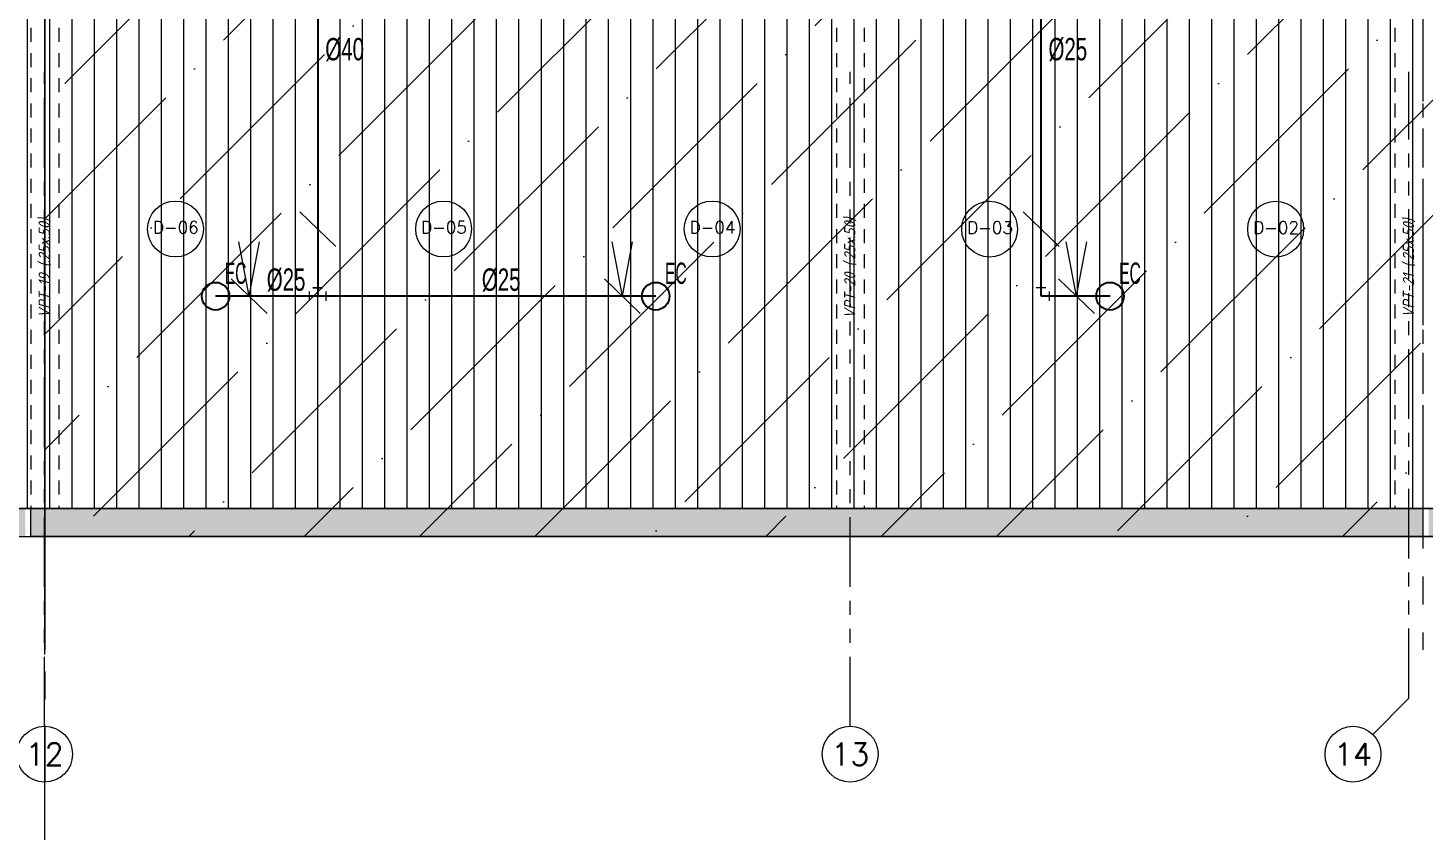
# Model space of a CAD drawing. Header units: millimetres. Extents: x 2085 to 2829, y 1347 to 1643.
# Drawn here: x 2183.44 to 2195.93, y 1520.2 to 1527.39 of the extents above; entities that cross this region are included whole.
import ezdxf
from ezdxf.enums import TextEntityAlignment as Align

# ---------------------------------------------------------------- set-up
doc = ezdxf.new("R2010")
doc.units = ezdxf.units.MM
for name, pattern in [('CENTER', [2, 1.25, -0.25, 0.25, -0.25]), ('DASHED2', [0.375, 0.25, -0.125]), ('HIDDEN', [0.375, 0.25, -0.125]), ('HIDDEN2', [0.1875, 0.125, -0.0625]), ('PHANTOM', [2.5, 1.25, -0.25, 0.25, -0.25, 0.25, -0.25]), ('PHANTOM2', [1.25, 0.625, -0.125, 0.125, -0.125, 0.125, -0.125])]:
    doc.linetypes.add(name, pattern=pattern)
doc.layers.get('0').update_dxf_attribs({"color": 251, "lineweight": 9})
for name, color, linetype, lineweight in [('000 SOS 911 - ACCESORIOS ACI', 3, 'Continuous', 20), ('000 SOS 911 ACCESORIOS', 3, 'Continuous', 20), ('000 SOS 911 ROCIADORES', 5, 'Continuous', 25), ('000 SOS 911 TEXTOS ACI', 7, 'Continuous', 9), ('000 SOS 911 TUBERIA ACI', 3, 'Continuous', 25), ('00_Grupo3S', 7, 'DASHED2', 0), ('A-EJES', 251, 'PHANTOM', 9), ('A-ESTRUCTURA-HATCH', 251, 'Continuous', 13), ('A-ESTRUCTURA-PLACAS', 251, 'Continuous', 13), ('A-ESTRUCTURA-VIGAS', 251, 'HIDDEN2', 13), ('A-HATCH', 251, 'Continuous', 9), ('A-LINEAS', 251, 'Continuous', 9), ('A-MUROS', 251, 'Continuous', 9), ('A-NUMERO ESTAC', 251, 'Continuous', 13), ('A-PROYECCIONES', 251, 'HIDDEN2', 9), ('A-TEXTO-INDICACIONES', 251, 'Continuous', 13)]:
    doc.layers.add(name, color=color, linetype=linetype, lineweight=lineweight)
doc.layers.add('A-ETAPAS', color=251, linetype='Continuous', lineweight=9, plot=False)
doc.layers.add('A_50_Vigas Chata', color=251, linetype='HIDDEN', lineweight=13, plot=False)
doc.styles.add('APPIA -TEXTOS-GENERALES', font='isocp.shx', dxfattribs={"oblique": 15})
doc.styles.add('PIPE', font='ARIALN.TTF', dxfattribs={"width": 0.8})
doc.styles.add('ROMANS', font='romans.shx', dxfattribs={"width": 0.8})

# ---------------------------------------------------------------- blocks, each defined once
blk = doc.blocks.new('002')
at = {"layer": '000 SOS 911 ROCIADORES'}
blk.add_circle((2884.5061, 1470.1768, 0), 0.0952, dxfattribs=at)
at = {"layer": '000 SOS 911 ROCIADORES', "color": 5, "style": 'PIPE', "width": 0.641273}
blk.add_text('EC', height=0.14693, dxfattribs=at).set_placement((2884.5692, 1470.2615, 0), (2884.7191, 1470.2615, 0), align=Align.FIT)
blk = doc.blocks.new('003')
at = {"layer": '000 SOS 911 ROCIADORES', "xscale": 1.3, "yscale": 1.3, "zscale": 1.3}
blk.add_blockref('002', (-841.839, -416.766, 0), dxfattribs=at)
blk = doc.blocks.new('007')
at = {"layer": '000 SOS 911 - ACCESORIOS ACI'}
for q in [(26830.838, -4054.765, 0), (26831.022, -4054.765, 0)]:
    blk.add_line((26830.93, -4055.252, 0), q, dxfattribs=at)
blk = doc.blocks.new('ACCS.ELBOW.90')
at = {"layer": '000 SOS 911 - ACCESORIOS ACI', "color": 100}
for p, q in [((0.098, 0.168), (-0.098, 0.168)), ((0.168, -0.098), (0.168, 0.098))]:
    blk.add_line(p, q, dxfattribs=at)
at = {"layer": '000 SOS 911 - ACCESORIOS ACI', "color": 9}
for p in [(0, 0.168), (0.168, 0)]:
    blk.add_line(p, (0, 0), dxfattribs=at)
blk = doc.blocks.new('EST P1')
at = {"layer": 'A-ESTRUCTURA-HATCH'}
h = blk.add_hatch(color=256, dxfattribs=at)
h.dxf.hatch_style = 1
h.paths.add_polyline_path([(28.776, 5.95), (28.776, 5.05), (23.07, 5.05), (23.07, 4.85), (28.926, 4.85), (28.926, 5.75), (32.576, 5.75), (32.576, 4.85), (35.53, 4.85), (35.53, 5.05), (32.726, 5.05), (32.726, 5.95)])
h.paths.add_polyline_path([(43.04, 4.85), (43.04, 5.05), (35.58, 5.05), (35.58, 4.85)])
h.paths.add_polyline_path([(43.09, 5.05), (43.09, 4.85), (47.915, 4.85), (47.915, 5.05)])
h.paths.add_polyline_path([(51.865, 5.05), (51.865, 4.85), (53.376, 4.85), (53.376, 5.05)])
h.paths.add_polyline_path([(72.801, -0.15), (73.001, -0.15, 1), (53.601, -0.15), (53.801, -0.15, -1)])
h.paths.add_polyline_path([(70.351, 0), (70.351, -0.15), (72.749, -0.15), (72.749, 0)], flags=17)
h.paths.add_polyline_path([(69.451, -0.15), (69.451, 0), (66.848, 0, -0.010569), (66.851, -0.15)], flags=17)
h.paths.add_polyline_path([(65.272, 2.496), (65.272, -0.15), (65.422, -0.15), (65.422, 2.378, -0.221666), (66.601, -0.15), (66.801, -0.15, 0.99999), (59.801, -0.15), (60.001, -0.15, -0.61691)], flags=0)
h.paths.add_polyline_path([(71.88, -11.4), (71.88, -11.15), (57.51, -11.15), (57.51, -11.4)])
h.paths.add_polyline_path([(57.46, -11.4), (57.46, -11.15), (43.09, -11.15), (43.09, -11.4)])
h.paths.add_polyline_path([(43.04, -11.4), (43.04, -11.15), (35.58, -11.15), (35.58, -11.4)])
h.paths.add_polyline_path([(23.07, -11.15), (23.07, -11.4), (35.53, -11.4), (35.53, -11.15)])
h.paths.add_polyline_path([(23.02, -11.4), (23.02, -11.15), (12.25, -11.15), (12.25, -11.4)])
h.paths.add_polyline_path([(12.2, -11.4), (12.2, -11.15), (3.65, -11.15), (3.65, -11.4)])
h.paths.add_polyline_path([(3.6, -11.4), (3.6, -11.15), (-3.56, -11.15), (-3.56, -11.4)])
h.paths.add_polyline_path([(-17.98, -11.15), (-17.98, -11.4), (-3.61, -11.4), (-3.61, -11.15)])
h.paths.add_polyline_path([(-18.03, -11.4), (-18.03, -11.15), (-32.4, -11.15), (-32.4, -11.4)])
h.paths.add_polyline_path([(-32.45, -11.4), (-32.45, -11.15), (-46.94, -11.15), (-46.94, -11.4)])
h.paths.add_polyline_path([(-47.24, -11.4), (-46.99, -11.4), (-46.99, -6.15), (-47.24, -6.15)])
h.paths.add_polyline_path([(-46.99, -0.2), (-47.24, -0.2), (-47.24, -6.1), (-46.99, -6.1)])
h.paths.add_polyline_path([(-47.24, 0.15), (-47.24, -0.15), (-44.785, -0.15), (-44.785, 5.05), (-45.035, 5.05), (-45.035, 0.15)])
h.paths.add_polyline_path([(-44.735, 5.05), (-44.735, 4.85), (-32.45, 4.85), (-32.45, 5.05)])
h.paths.add_polyline_path([(-23.224, 4.85), (-23.224, 5.75), (-19.574, 5.75), (-19.574, 4.85), (-18.03, 4.85), (-18.03, 5.05), (-19.424, 5.05), (-19.424, 5.95), (-23.374, 5.95), (-23.374, 5.05), (-32.4, 5.05), (-32.4, 4.85)])
h.paths.add_polyline_path([(-17.98, 5.05), (-17.98, 4.85), (-3.61, 4.85), (-3.61, 5.05)])
h.paths.add_polyline_path([(12.2, 4.85), (12.2, 5.05), (3.825, 5.05), (3.825, 4.85)])
h.paths.add_polyline_path([(12.25, 5.05), (12.25, 4.85), (23.02, 4.85), (23.02, 5.05)])
at = {"layer": 'A-ESTRUCTURA-PLACAS'}
blk.add_lwpolyline([(23.07, -11.15), (35.53, -11.15), (35.53, -11.4), (23.07, -11.4), (23.07, -11.15)], dxfattribs=at)
at = {"layer": 'A-ESTRUCTURA-VIGAS'}
for points in [[(23.07, -6.85), (23.07, -11.15)], [(23.32, -6.85), (23.32, -11.15)], [(30.28, -6.85), (30.28, -11.15)], [(30.53, -6.85), (30.53, -11.15)], [(35.28, -6.85), (35.28, -11.15)], [(35.53, -6.85), (35.53, -11.15)]]:
    blk.add_lwpolyline(points, dxfattribs=at)
at = {"layer": 'A_50_Vigas Chata', "char_height": 0.1, "attachment_point": 5, "rotation": 90, "style": 'APPIA -TEXTOS-GENERALES'}
for s, insert in [('VPT-19 (.25x.50)', (23.195, -9)), ('VPT-20 (.25x.50)', (30.405, -9)), ('VPT-21 (.25x.50)', (35.405, -9))]:
    blk.add_mtext(s, dxfattribs=dict(at, insert=insert))
blk = doc.blocks.new('EJES 1P')
at = {"layer": 'A-EJES', "linetype": 'PHANTOM2'}
blk.add_line((80.091, -18.221), (80.414, -17.898), dxfattribs=at)
for points in [[(68.204, -18.151), (68.204, -12.292)], [(75.414, -18.151), (75.414, -12.292)], [(80.414, -17.898), (80.414, -12.292)]]:
    blk.add_lwpolyline(points, dxfattribs=at)
at = {"layer": 'A-EJES', "linetype": 'Continuous'}
for centre in [(68.204, -18.398), (75.414, -18.398), (79.914, -18.398)]:
    blk.add_circle(centre, 0.25, dxfattribs=at)
at = {"layer": 'A-EJES', "linetype": 'Continuous', "style": 'ROMANS'}
for s, p in [('12', (68.204, -18.398)), ('13', (75.414, -18.398)), ('14', (79.914, -18.398))]:
    blk.add_text(s, height=0.2, dxfattribs=at).set_placement(p, align=Align.MIDDLE_CENTER)
blk = doc.blocks.new('EJE')
at = {"linetype": 'Continuous'}
blk.add_circle((0, 0), 0.5, dxfattribs=at)
at = {"layer": 'A-TEXTO-INDICACIONES', "style": 'ROMANS'}
blk.add_attdef('EJE', text='', height=0.22, rotation=0, dxfattribs=at).set_placement((0.007, 0.028), align=Align.MIDDLE_CENTER)

msp = doc.modelspace()

# ---------------------------------------------------------------- hatches: boundary and pattern name
h = msp.add_hatch()
h.set_pattern_fill('ANSI36', color=4, scale=0.23)
h.set_pattern_definition([(45, (-12.33495, 1e-06), (0.38727355, 1.420003), [1.825625, -0.365125, 0, -0.365125])])
h.paths.add_polyline_path([(2232.271, 1539.288), (2183.586, 1539.288), (2183.586, 1522.838), (2232.271, 1522.838)])
at = {"layer": 'A-HATCH'}
h = msp.add_hatch(dxfattribs=at)
h.set_pattern_fill('_USER', color=256, scale=0.2, angle=90, pattern_type=0)
h.set_pattern_definition([(90, (2203.43056, 1531.08693), (-0.2, 1e-17), [])])
h.paths.add_polyline_path([(2171.501, 1539.088), (2171.501, 1523.088), (2203.181, 1523.088), (2203.181, 1539.088)])

# ---------------------------------------------------------------- linework, layer by layer
msp.add_lwpolyline([(2183.586, 1539.288), (2232.271, 1539.288), (2232.271, 1522.838), (2183.586, 1522.838)], close=True)
at = {"color": 4}
msp.add_lwpolyline([(2183.586, 1539.288), (2232.271, 1539.288), (2232.271, 1522.838), (2183.586, 1522.838)], close=True, dxfattribs=at)
at = {"layer": '000 SOS 911 - ACCESORIOS ACI'}
for p, q in [((2186.191, 1525.433), (2185.87, 1525.744)), ((2192.664, 1525.433), (2192.344, 1525.744)), ((2185.576, 1524.832), (2185.255, 1525.143)), ((2188.916, 1524.832), (2188.595, 1525.143)), ((2192.981, 1524.832), (2192.66, 1525.143))]:
    msp.add_line(p, q, dxfattribs=at)
at = {"layer": '000 SOS 911 TUBERIA ACI'}
for points in [[(2186.03, 1537.138), (2186.03, 1524.988)], [(2192.504, 1524.988), (2192.504, 1537.138)], [(2189.055, 1524.988), (2185.115, 1524.988)], [(2193.121, 1524.988), (2192.504, 1524.988)]]:
    msp.add_lwpolyline(points, dxfattribs=at)
at = {"layer": '00_Grupo3S', "color": 2, "ltscale": 5}
msp.add_lwpolyline([(2156.906, 1643.032), (2183.584, 1643.032), (2183.584, 1347.191), (2156.906, 1347.191)], close=True, dxfattribs=at)
at = {"layer": 'A-ETAPAS', "linetype": 'CENTER'}
for p, q in [((2183.586, 1545.13), (2183.586, 1520.64)), ((2195.921, 1543.98), (2195.921, 1521.825))]:
    msp.add_line(p, q, dxfattribs=at)
at = {"layer": 'A-ETAPAS', "color": 4, "linetype": 'CENTER'}
for p, q in [((2183.586, 1543.98), (2183.586, 1521.825)), ((2195.921, 1543.98), (2195.921, 1521.825))]:
    msp.add_line(p, q, dxfattribs=at)
at = {"layer": 'A-ETAPAS'}
msp.add_lwpolyline([(2183.586, 1523.088), (2183.586, 1539.088)], dxfattribs=at)
at = {"layer": 'A-LINEAS'}
msp.add_lwpolyline([(2171.501, 1539.088), (2171.501, 1523.088), (2203.181, 1523.088), (2203.181, 1539.088)], close=True, dxfattribs=at)
at = {"layer": 'A-MUROS'}
for p, q in [((2232.271, 1523.088), (2113.401, 1523.088)), ((2113.151, 1522.838), (2232.271, 1522.838))]:
    msp.add_line(p, q, dxfattribs=at)

# ---------------------------------------------------------------- block references
msp.add_blockref('EST P1', (2160.391, 1534.238))
at = {"layer": '000 SOS 911 - ACCESORIOS ACI'}
for p, xscale, yscale, zscale, rotation in [((2186.03, 1524.988), -0.4394526855468782, 0.4394526855468736, 0.4394526855468736, 359.9974143215402), ((2186.03, 1524.988), 0.4394526855468783, 0.4394526855468783, 0.4394526855468783, 0.002585678459824784), ((2192.504, 1524.988), 0.4394526855468783, 0.4394526855468783, 0.4394526855468783, 0.002585678459824784)]:
    msp.add_blockref('ACCS.ELBOW.90', p, dxfattribs=dict(at, xscale=xscale, yscale=yscale, zscale=zscale, rotation=rotation))
at = {"layer": '000 SOS 911 ACCESORIOS'}
for p in [(-24645.514, 5580.24, 0), (-24642.174, 5580.24, 0), (-24638.109, 5580.24, 0)]:
    msp.add_blockref('007', p, dxfattribs=at)
at = {"layer": '000 SOS 911 ROCIADORES'}
for p in [(-722.904, 30.524), (-722.904, 30.524), (-718.964, 30.524), (-718.964, 30.524), (-714.899, 30.524)]:
    msp.add_blockref('003', p, dxfattribs=at)
at = {"layer": 'A-NUMERO ESTAC', "xscale": 0.5, "yscale": 0.5, "zscale": 0.5}
for p, values in [((2184.756, 1525.589), {'EJE': 'D-06'}), ((2187.156, 1525.589), {'EJE': 'D-05'}), ((2189.559, 1525.589), {'EJE': 'D-04'}), ((2192.043, 1525.588), {'EJE': 'D-03'}), ((2194.603, 1525.588), {'EJE': 'D-02'})]:
    msp.add_blockref('EJE', p, dxfattribs=at).add_auto_attribs(values)
at = {"layer": 'A-PROYECCIONES'}
msp.add_blockref('EJES 1P', (2115.381, 1539.288), dxfattribs=at)

# ---------------------------------------------------------------- texts
at = {"layer": '000 SOS 911 TEXTOS ACI', "char_height": 0.2, "attachment_point": 1, "style": 'PIPE'}
for s, insert in [('%%C40', (2186.097, 1527.298, 0)), ('%%C25', (2192.57, 1527.298, 0)), ('%%C25', (2185.573, 1525.236, 0)), ('%%C25', (2187.498, 1525.236, 0))]:
    msp.add_mtext_dynamic_manual_height_columns(s, width=0.551, gutter_width=1.915, heights=[0.0124], dxfattribs=dict(at, insert=insert))

doc.saveas('drawing.dxf')
